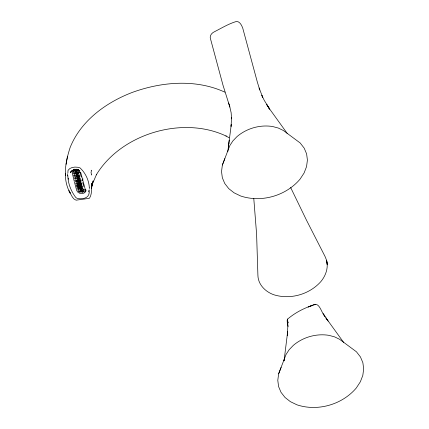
<?xml version="1.0" encoding="UTF-8"?>
<svg xmlns="http://www.w3.org/2000/svg" width="429" height="429" viewBox="0 0 429 429"><rect width="100%" height="100%" fill="white"/><g stroke="black" fill="none" stroke-linecap="round" stroke-linejoin="round"><path stroke-width="0.64" d="M91.527 186.685L91.527 183.532C91.586 188.283 92.02 194.578 89.489 198.214C85.065 199.029 80.566 199.49 76.121 200.187C72.303 199.083 71.117 194.01 69.069 191.012C62.473 177.327 65.669 161.288 70.147 147.469C80.92 120.613 106.199 102.338 132.513 92.332C161.835 81.714 195.999 78.845 224.93 92.192M65.364 173.268L65.331 175.504M67.637 175.992L67.685 173.847M312.344 305.405L308.226 306.944L312.344 305.405C303.346 308.451 294.718 313.004 287.5 319.187C286.61 321.525 287.816 324.163 288.09 326.539M67.868 173.053L68.007 170.528M287.634 331.633L287.258 335.333L287.827 326.63L287.682 321.552M227.799 151.625L231.301 124.271L231.065 126.367L231.569 117.562L231.563 118.881L231.14 112.72L229.799 106.821L223 85.21L210.601 39.2C209.175 35.897 211.738 32.84 214.693 31.612C221.804 27.987 228.802 23.686 236.497 21.455C239.843 21.407 241.64 25.327 242.712 28.008L257.336 82.062L259.77 89.967L259.132 88.004L262.752 97.447L261.84 95.431L264.285 100.397L269.621 109.068L268.543 107.47L287.173 133.365M284.068 360.741L287.457 333.392M284.057 360.853L284.186 359.647M91.597 188.594L92.138 183.682L91.667 187.049L93.147 180.888L92.053 184.781M228.85 143.093L228.346 147.185L229.215 140.208M71.772 171.042L74.255 181.397M89.168 189.849C90.165 197.329 84.931 199.158 78.523 198.691C77.37 198.547 76.239 198.037 75.499 197.126C70.914 190.867 67.954 183.328 67.846 175.515M88.653 191.908L88.819 190.615M222.383 164.999L221.53 171.541L222.329 177.735L224.742 183.473L228.748 188.626L234.062 192.809L240.637 195.989C261.379 202.949 285.955 195.833 300.043 179.172L304.091 172.989L306.558 166.602L307.411 160.076L306.612 153.877L304.193 148.139L300.177 142.98L283.354 130.491L278.319 128.046L272.581 126.517C260.006 124.517 246.723 128.33 237.039 136.578L232.883 140.91L229.794 145.651L222.383 164.999L224.85 158.617M278.641 373.815L277.788 380.351L278.587 386.55L281 392.288L285.006 397.442L290.32 401.619L296.895 404.799C317.637 411.765 342.213 404.649 356.306 387.982L360.349 381.799L362.816 375.413L363.669 368.886L362.87 362.693L360.451 356.955L356.44 351.791L339.612 339.307L334.582 336.862L328.839 335.328C316.264 333.328 302.981 337.146 293.297 345.388L289.141 349.721L286.052 354.467L278.641 373.815L281.108 367.428M85.72 191.431L85.628 192.047L86.068 190.036M287.189 320.216L287.586 319.053M67.514 156.226L66.077 164.35M81.462 191.559L80.947 192.685L80.652 191.597L79.462 191.506M71.863 170.951L71.804 171.219L72.48 170.179M72.651 171.809L72.678 172.126L73.895 172.104L74.308 173.429M73.418 170.136L73.225 169.621M73.091 173.45L73.123 173.772L74.335 173.745L74.748 175.07M74.083 170.774L73.836 171.895L73.45 170.458L72.705 170.474M73.536 175.096L73.568 175.413L74.78 175.391L75.193 176.716M74.919 170.109L74.598 169.133M75.472 169.342L75.236 170.42L76.448 170.399L76.834 171.836L77.07 170.758M73.981 176.737L74.008 177.059L75.22 177.032L75.633 178.357M76.035 170.447L75.676 172.067L76.888 172.04L77.279 173.482L77.515 172.399M74.421 178.384L74.453 178.7L75.665 178.678L76.078 180.003M76.416 170.077L76.094 169.096M76.475 172.088L76.121 173.707L77.333 173.686L77.719 175.123L77.96 174.045M74.866 180.03L74.893 180.346L76.11 180.325L76.464 181.44M76.459 174.072L76.223 175.155L75.836 173.718L74.619 173.74M77.199 171.922L78.389 172.013L78.695 173.144M75.252 181.467L75.284 181.783L76.496 181.762L76.909 183.086M76.92 173.734L76.56 175.354L77.778 175.332L78.164 176.769L78.4 175.686M78.271 170.04L78.813 170.141L78.03 169.712L79.976 171.058M77.644 173.568L78.829 173.654M77.359 175.381L77.005 177L78.217 176.973L78.609 178.41L78.845 177.333M78.083 175.209L79.274 175.3M77.805 177.021L77.451 178.641L78.663 178.62L79.049 180.057L79.285 178.979M78.716 172.839L79.955 172.163M78.528 176.855L79.719 176.946M76.802 185.398L76.614 186.717L77.826 186.695L78.212 188.133L78.459 187.017M77.461 182.32L77.225 183.398L78.437 183.376L78.823 184.813M78.25 178.668L77.89 180.287L79.102 180.26L79.435 181.494L79.676 180.416M79.917 172.297C79.585 169.632 73.552 168.372 72.528 171.032M78.175 180.448L77.939 181.526L77.606 180.293L76.394 180.314M78.974 178.502L80.159 178.587M77.247 187.039L77.054 188.363L78.266 188.336L78.679 189.661M77.906 183.966L77.665 185.044L78.882 185.017L79.268 186.459M78.014 185.371L77.767 186.486L77.381 185.049L76.169 185.076L76.137 184.754M79.413 180.142L80.625 180.121M79.081 181.751L78.722 183.371L79.933 183.344L80.325 184.786L80.561 183.703M78.346 185.607L78.11 186.69L79.322 186.663L79.708 188.1L79.95 187.023M79.805 181.585L80.99 181.671M79.521 183.392L79.167 185.012L80.379 184.99L80.765 186.427L81.001 185.349M80.116 182.062L79.88 183.14L79.494 181.703L78.282 181.724M78.378 191.323L78.421 191.683L79.156 191.629L79.322 192.256L79.633 192.138M80.464 182.223L80.223 183.339L81.435 183.317M79.966 185.038L79.606 186.658L80.824 186.636L81.21 188.074L81.446 186.99M81.178 180.121L82.631 180.282L82.947 178.855M80.405 186.685L80.051 188.304L81.263 188.277L81.649 189.715L81.891 188.637M80.85 188.326L80.496 189.945L81.708 189.924L82.095 191.361L82.33 190.283M81.296 189.972L80.936 191.591L82.148 191.565L82.448 192.664L83.087 191.039M82.786 188.133L81.574 188.159M82.459 191.447L83.65 191.538L83.827 192.203L84.572 191.516M83.172 189.575L82.845 188.556M83.644 189.977L84.829 190.068M85.484 191.393C84.089 195.039 77.901 193.951 76.732 190.594L74.421 182.014M75.697 183.113L75.724 183.43L76.941 183.403L77.349 184.733M78.636 173.236L82.754 188.98L84.256 189.693M77.467 189.688L77.499 190.004L78.711 189.983L79.124 191.307M80.69 184.872L81.875 184.958M81.129 186.513L82.347 186.492M91.634 186.272L92.283 183.934M91.597 186.406L91.903 185.323M91.972 185.022L96.471 174.544L96.294 174.855C121.23 133.633 182.813 115.428 226.206 136.09L225.938 135.934L229.022 137.747M70.828 171.337L70.442 172.731C71.235 169.718 76.48 168.704 79.193 170.308M68.12 170.195C70.512 166.699 76.314 166.495 79.987 167.868C85.612 173 89.114 180.636 89.355 188.272L89.345 188.015M315.647 304.418L312.103 305.475C319.584 300.429 321.139 312.923 324.984 316.436L323.16 313.486M91.162 170.281L91.522 170.27L91.023 172.614L91.64 174.903L91.275 174.909M73.734 170.452L74.946 170.426L75.338 171.868M76.732 170.393L77.944 170.367L78.33 171.804M74.179 172.093L75.391 172.072L75.777 173.509M75.064 175.386L76.276 175.359L76.668 176.796M75.509 177.027L76.721 177.005L77.107 178.443M75.949 178.673L77.161 178.646L77.552 180.089M76.78 181.757L77.992 181.73L78.384 183.172M78.555 188.331L79.767 188.31L80.153 189.747M78.995 189.977L80.207 189.95L80.598 191.393M81.993 189.918L83.205 189.891L83.591 191.329M328.18 321.128L325.917 317.878L343.629 342.396M327.048 319.498L324.088 314.993M268.613 107.523L266.795 104.644L269.621 109.068M290.637 187.494L306.499 220.211L325.016 256.413L326.651 260.441L327.263 264.752L326.673 260.639C328.512 268.109 325.632 275.933 320.79 281.676C309.389 294.38 290.599 299.812 274.222 294.879C265.664 292.085 257.952 284.599 257.904 275.134L256.606 234.234L253.791 198.563M288.132 322.903L287.505 320.672L287.795 323.053M228.625 102.981L229.268 105.046M229.252 104.998L229.874 107.052M80.647 172.276L85.639 190.798M80.169 173.026L81.274 177.118M82.717 182.481L83.821 186.572M68.184 178.11L68.42 179.258M85.446 189.908L85.087 190.074L85.446 189.908M80.593 172.442L80.325 172.383L80.593 172.442M69.997 192.819L68.946 190.701L70.147 193.12L69.997 192.819M287.897 322.265L287.698 321.707L287.897 322.265M287.709 321.766L287.559 321.112L287.741 322.023L287.607 321.326L287.677 321.734"/></g></svg>
